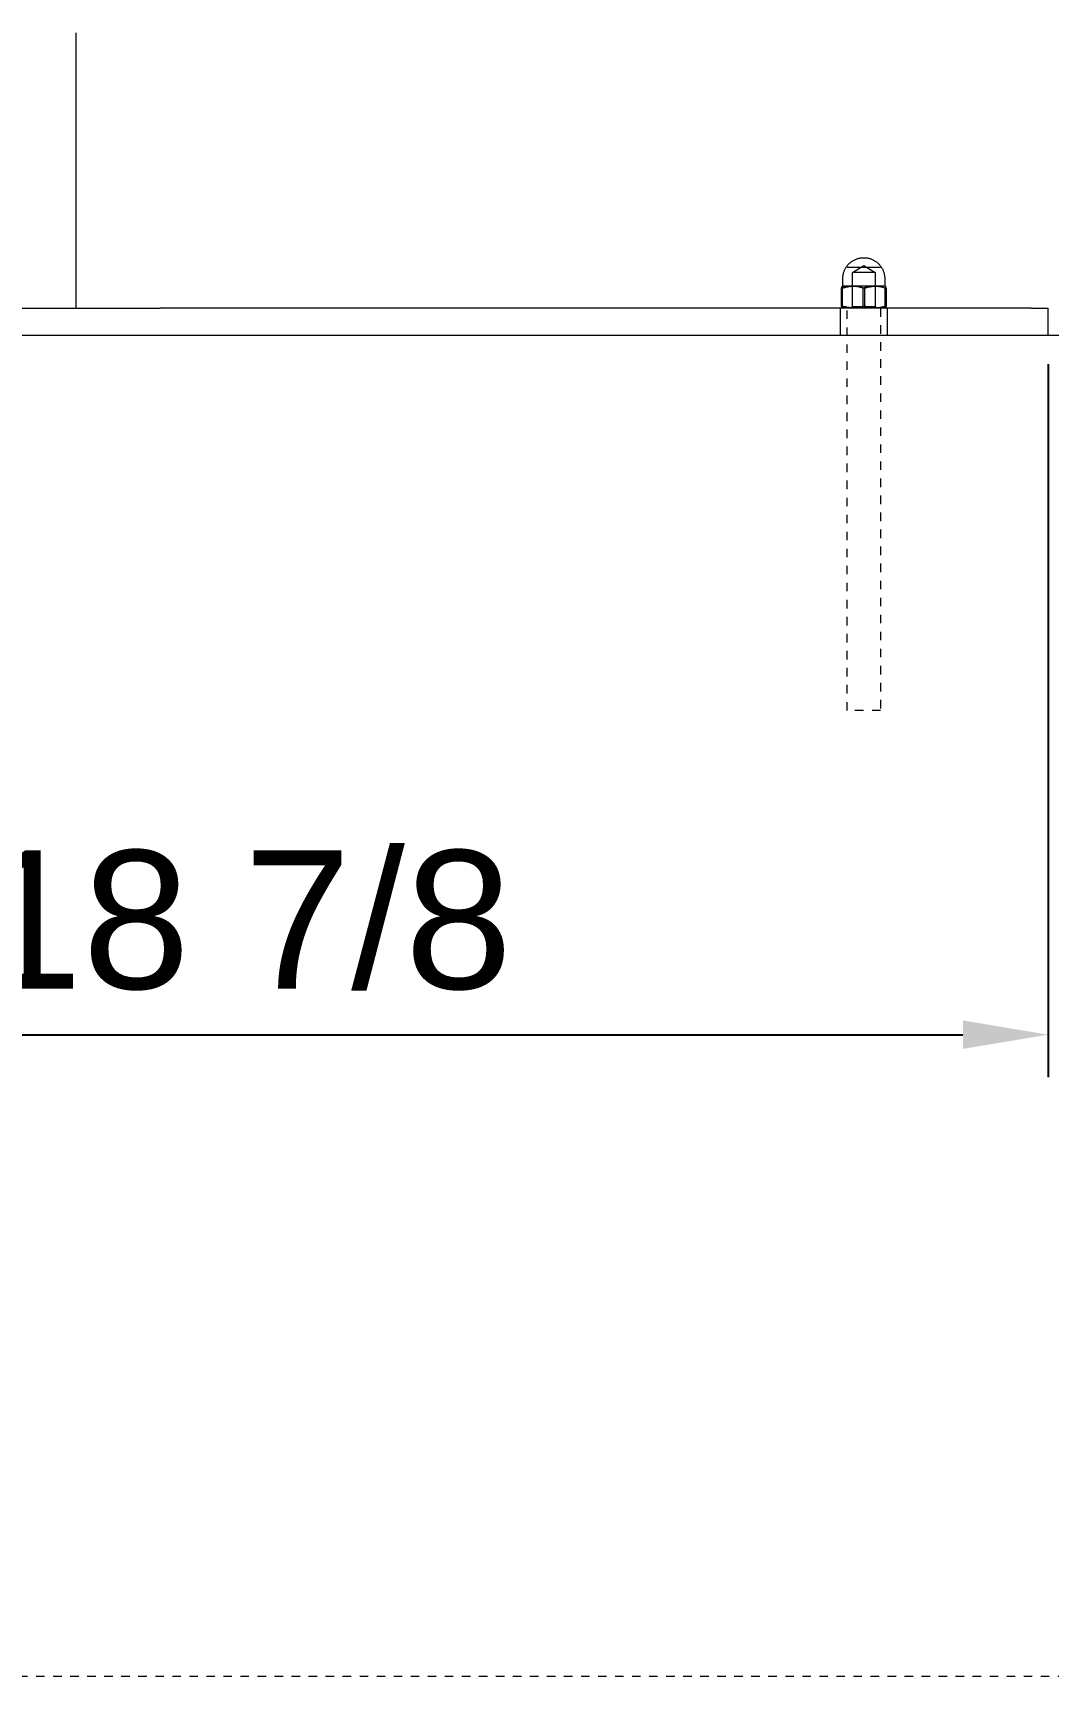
# Model space of a CAD drawing. Header units: inches. Extents: x -4 to 200, y 0 to 129.
# Drawn here: x 109.2 to 121.12, y 71.71 to 91.01 of the extents above; entities that cross this region are included whole.
import ezdxf

# ---------------------------------------------------------------- set-up
doc = ezdxf.new("R2010")
doc.units = ezdxf.units.IN
doc.linetypes.add('HIDDEN', pattern=[1.905, 1.27, -0.635])
for name, color, linetype, lineweight in [('ZANO_R', 7, 'Continuous', 0), ('ZANO_R_przerywana', 250, 'HIDDEN', 0), ('ZANO_W', 1, 'Continuous', 0)]:
    doc.layers.add(name, color=color, linetype=linetype, lineweight=lineweight)
doc.styles.get("Standard").update_dxf_attribs({"font": 'arial.ttf'})
doc.dimstyles.new('amerykanie', dxfattribs={"dimtxt": 50, "dimasz": 50, "dimexe": 0.5, "dimexo": 0.5, "dimgap": 1, "dimtad": 1, "dimdec": 0, "dimzin": 0, "dimlunit": 5, "dimtxsty": 'Standard', "dimcen": 0.09, "dimclrd": 1, "dimclre": 1, "dimclrt": 1, "dimazin": 0, "dimtfac": 1, "dimtdec": 0, "dimtmove": 0, "dimatfit": 3, "dimfxl": 1, "dimtzin": 0, "dimarcsym": 1})

# ---------------------------------------------------------------- blocks, each defined once
blk = doc.blocks.new('*D383')
at = {"layer": 'ZANO_W', "color": 1, "lineweight": -2}
for p, q in [((102.224, 87.121), (102.224, 78.747)), ((121.122, 87.121), (121.122, 78.747)), ((103.224, 79.247), (120.122, 79.247))]:
    blk.add_line(p, q, dxfattribs=at)
at = {"layer": 'ZANO_W', "color": 1}
for points in [[(103.224, 79.414), (103.224, 79.08), (102.224, 79.247)], [(120.122, 79.08), (120.122, 79.414), (121.122, 79.247)]]:
    blk.add_solid(points, dxfattribs=at)
at = {"layer": 'ZANO_W', "color": 1, "insert": (111.673, 80.587), "char_height": 1.625, "attachment_point": 5}
blk.add_mtext('18 7/8', dxfattribs=at)

msp = doc.modelspace()

# ---------------------------------------------------------------- linework, layer by layer
at = {"layer": 'ZANO_R'}
for p, q in [((109.70414, 87.77894), (109.70495, 91.01261)), ((109.70447, 89.09514), (109.70423, 91.01261)), ((118.71964, 88.19271), (118.72205, 88.20076)), ((118.72205, 88.20076), (118.72473, 88.20873)), ((118.72473, 88.20873), (118.72767, 88.2166)), ((118.72767, 88.2166), (118.73089, 88.22436)), ((118.73089, 88.22436), (118.73437, 88.23201)), ((118.73437, 88.23201), (118.73811, 88.23954)), ((118.73811, 88.23954), (118.7421, 88.24693)), ((118.7421, 88.24693), (118.74634, 88.25418)), ((118.74634, 88.25418), (118.75083, 88.26129)), ((118.75083, 88.26129), (118.75556, 88.26824)), ((118.75556, 88.26824), (118.76052, 88.27502)), ((118.75977, 88.26106), (118.75974, 88.26106)), ((118.75974, 88.26106), (118.75974, 88.26106)), ((118.75974, 88.26106), (119.15346, 88.26106)), ((118.76052, 88.27502), (118.76571, 88.28162)), ((118.76571, 88.28162), (118.77113, 88.28805)), ((118.77113, 88.28805), (118.77676, 88.29429)), ((118.77676, 88.29429), (118.7826, 88.30033)), ((118.7826, 88.30033), (118.78864, 88.30617)), ((118.78864, 88.30617), (118.79488, 88.3118)), ((118.79488, 88.3118), (118.80131, 88.31722)), ((118.80131, 88.31722), (118.80791, 88.32241)), ((118.80791, 88.32241), (118.81469, 88.32737)), ((118.81469, 88.32737), (118.82164, 88.3321)), ((118.82164, 88.3321), (118.82875, 88.33659)), ((118.82284, 88.19916), (118.82274, 88.19916)), ((118.82274, 88.19916), (118.82274, 88.19916)), ((118.82274, 87.79932), (118.82274, 88.19916)), ((118.82282, 88.19921), (118.95662, 88.2796)), ((119.09049, 88.19916), (118.82284, 88.19916)), ((118.82875, 88.33659), (118.836, 88.34083)), ((118.836, 88.34083), (118.84339, 88.34482)), ((118.84339, 88.34482), (118.85092, 88.34856)), ((118.85092, 88.34856), (118.85857, 88.35204)), ((118.85857, 88.35204), (118.86633, 88.35526)), ((118.86633, 88.35526), (118.8742, 88.3582)), ((118.8742, 88.3582), (118.88217, 88.36088)), ((118.88217, 88.36088), (118.89022, 88.36329)), ((118.89022, 88.36329), (118.89835, 88.36542)), ((118.89835, 88.36542), (118.90655, 88.36727)), ((118.90655, 88.36727), (118.9148, 88.36884)), ((118.9148, 88.36884), (118.92311, 88.37012)), ((118.92311, 88.37012), (118.93145, 88.37112)), ((118.93145, 88.37112), (118.93982, 88.37184)), ((118.93982, 88.37184), (118.94821, 88.37227)), ((118.94821, 88.37227), (118.95662, 88.37241)), ((118.95662, 88.37241), (118.96502, 88.37227)), ((118.95662, 88.2796), (119.09042, 88.19921)), ((118.96502, 88.37227), (118.97341, 88.37184)), ((118.97341, 88.37184), (118.98178, 88.37112)), ((118.98178, 88.37112), (118.99013, 88.37012)), ((118.99013, 88.37012), (118.99843, 88.36884)), ((118.99843, 88.36884), (119.00669, 88.36727)), ((119.00669, 88.36727), (119.01488, 88.36542)), ((119.01488, 88.36542), (119.02301, 88.36329)), ((119.02301, 88.36329), (119.03106, 88.36088)), ((119.03106, 88.36088), (119.03903, 88.3582)), ((119.03903, 88.3582), (119.0469, 88.35526)), ((119.0469, 88.35526), (119.05466, 88.35204)), ((119.05466, 88.35204), (119.06231, 88.34856)), ((119.06231, 88.34856), (119.06984, 88.34482)), ((119.06984, 88.34482), (119.07723, 88.34083)), ((119.07723, 88.34083), (119.08449, 88.33659)), ((119.08449, 88.33659), (119.09159, 88.3321)), ((119.09049, 88.19916), (119.09049, 87.79932)), ((119.09159, 88.3321), (119.09854, 88.32737)), ((119.09854, 88.32737), (119.10532, 88.32241)), ((119.10532, 88.32241), (119.11193, 88.31722)), ((119.11193, 88.31722), (119.11835, 88.3118)), ((119.11835, 88.3118), (119.12459, 88.30617)), ((119.12459, 88.30617), (119.13063, 88.30033)), ((119.13063, 88.30033), (119.13647, 88.29429)), ((119.13647, 88.29429), (119.1421, 88.28805)), ((119.1421, 88.28805), (119.14752, 88.28162)), ((119.14752, 88.28162), (119.15271, 88.27502)), ((119.15271, 88.27502), (119.15767, 88.26824)), ((119.15767, 88.26824), (119.1624, 88.26129)), ((119.1624, 88.26129), (119.16689, 88.25418)), ((119.16689, 88.25418), (119.17113, 88.24693)), ((119.17113, 88.24693), (119.17512, 88.23954)), ((119.17512, 88.23954), (119.17886, 88.23201)), ((119.17886, 88.23201), (119.18234, 88.22436)), ((119.18234, 88.22436), (119.18556, 88.2166)), ((119.18556, 88.2166), (119.18851, 88.20873)), ((119.18851, 88.20873), (119.19118, 88.20076)), ((119.19118, 88.20076), (119.19359, 88.19271)), ((118.69498, 88.01486), (118.70088, 88.03772)), ((118.70674, 88.0189), (118.69498, 88.01486)), ((118.69498, 87.80463), (118.69498, 88.01486)), ((118.70088, 88.03772), (118.70678, 88.01486)), ((118.8334, 88.03772), (118.70106, 88.03772)), ((118.7061, 88.03777), (118.70626, 88.03778)), ((118.70626, 88.03778), (118.70642, 88.03779)), ((118.70642, 88.03779), (118.70658, 88.03782)), ((118.70658, 88.03782), (118.70674, 88.03784)), ((118.70674, 88.03784), (118.7069, 88.03788)), ((118.71862, 88.02255), (118.70674, 88.0189)), ((118.70678, 88.01486), (118.71945, 88.01901)), ((118.70678, 87.80463), (118.70678, 88.01486)), ((118.7069, 88.03788), (118.70705, 88.03792)), ((118.70705, 88.03792), (118.70721, 88.03796)), ((118.70721, 88.03796), (118.70736, 88.03801)), ((118.70736, 88.03801), (118.70751, 88.03806)), ((118.70751, 88.03806), (118.70766, 88.03812)), ((118.70766, 88.03812), (118.70781, 88.03819)), ((118.70781, 88.03819), (118.70796, 88.03826)), ((118.70796, 88.03826), (118.7081, 88.03834)), ((118.7081, 88.03834), (118.70824, 88.03842)), ((118.70824, 88.03842), (118.70838, 88.0385)), ((118.70838, 88.0385), (118.70851, 88.03859)), ((118.70851, 88.03859), (118.70864, 88.03868)), ((118.70864, 88.03868), (118.70877, 88.03878)), ((118.70877, 88.03878), (118.70889, 88.03889)), ((118.70889, 88.03889), (118.70901, 88.03899)), ((118.70901, 88.03899), (118.70913, 88.0391)), ((118.70913, 88.0391), (118.70924, 88.03922)), ((118.70924, 88.03922), (118.70935, 88.03934)), ((118.70935, 88.03934), (118.70946, 88.03946)), ((118.70946, 88.03946), (118.70956, 88.03959)), ((118.70956, 88.03959), (118.70965, 88.03972)), ((118.70965, 88.03972), (118.70974, 88.03985)), ((118.70974, 88.03985), (118.70983, 88.03999)), ((118.70983, 88.03999), (118.70991, 88.04013)), ((118.70991, 88.04013), (118.70999, 88.04027)), ((118.70999, 88.04027), (118.71006, 88.04041)), ((118.71006, 88.04041), (118.71013, 88.04056)), ((118.71013, 88.04056), (118.71019, 88.04071)), ((118.71019, 88.04071), (118.71025, 88.04086)), ((118.71025, 88.04086), (118.7103, 88.04101)), ((118.7103, 88.04101), (118.71034, 88.04117)), ((118.71034, 88.04117), (118.71038, 88.04132)), ((118.71038, 88.04132), (118.71042, 88.04148)), ((118.71042, 88.04148), (118.71045, 88.04164)), ((118.71045, 88.04164), (118.71047, 88.0418)), ((118.71047, 88.0418), (118.71049, 88.04196)), ((118.71049, 88.04196), (118.71051, 88.04212)), ((118.71051, 88.04228), (118.71052, 88.04244)), ((118.71051, 88.04212), (118.71051, 88.04228)), ((118.71052, 88.12631), (118.71066, 88.13472)), ((118.71052, 88.04244), (118.71052, 88.12631)), ((118.71066, 88.13472), (118.71109, 88.14311)), ((118.71109, 88.14311), (118.71181, 88.15148)), ((118.71181, 88.15148), (118.71281, 88.15982)), ((118.71281, 88.15982), (118.71409, 88.16813)), ((118.71409, 88.16813), (118.71566, 88.17638)), ((118.71566, 88.17638), (118.71751, 88.18458)), ((118.71751, 88.18458), (118.71964, 88.19271)), ((118.73062, 88.02582), (118.71862, 88.02255)), ((118.71945, 88.01901), (118.73225, 88.02276)), ((118.74272, 88.02871), (118.73062, 88.02582)), ((118.73225, 88.02276), (118.74516, 88.02609)), ((118.7549, 88.0312), (118.74272, 88.02871)), ((118.74516, 88.02609), (118.75817, 88.02901)), ((118.76716, 88.03329), (118.7549, 88.0312)), ((118.75817, 88.02901), (118.77127, 88.03152)), ((118.77947, 88.03499), (118.76716, 88.03329)), ((118.77127, 88.03152), (118.78444, 88.03361)), ((118.79184, 88.0363), (118.77947, 88.03499)), ((118.78444, 88.03361), (118.79768, 88.03527)), ((118.80424, 88.0372), (118.79184, 88.0363)), ((118.79768, 88.03527), (118.81095, 88.03651)), ((118.81667, 88.0377), (118.80424, 88.0372)), ((118.81095, 88.03651), (118.82426, 88.03733)), ((118.81636, 88.0377), (118.81194, 88.03762)), ((118.82787, 88.03762), (118.82356, 88.0377)), ((118.82426, 88.03733), (118.8376, 88.03772)), ((118.82925, 88.03762), (118.83261, 88.03768)), ((118.84236, 88.03679), (118.82925, 88.03758)), ((118.8376, 88.03772), (118.85093, 88.03733)), ((119.08967, 88.03772), (118.84101, 88.03772)), ((118.85544, 88.03557), (118.84236, 88.03679)), ((118.84374, 88.03766), (118.84593, 88.03762)), ((118.85093, 88.03733), (118.86424, 88.03651)), ((118.86847, 88.03391), (118.85544, 88.03557)), ((118.86424, 88.03651), (118.87752, 88.03527)), ((118.88144, 88.03181), (118.86847, 88.03391)), ((118.87752, 88.03527), (118.89075, 88.0336)), ((118.89433, 88.02927), (118.88144, 88.03181)), ((118.89075, 88.0336), (118.90392, 88.03152)), ((118.90712, 88.02631), (118.89433, 88.02927)), ((118.90392, 88.03152), (118.91702, 88.02901)), ((118.91981, 88.02291), (118.90712, 88.02631)), ((118.91702, 88.02901), (118.93003, 88.02609)), ((118.93238, 88.0191), (118.91981, 88.02291)), ((118.93003, 88.02609), (118.94294, 88.02276)), ((118.94482, 88.01486), (118.93238, 88.0191)), ((118.94294, 88.02276), (118.95574, 88.01901)), ((118.95826, 88.01923), (118.94482, 88.01486)), ((118.94482, 88.01486), (118.94482, 87.80463)), ((118.95574, 88.01901), (118.96842, 88.01486)), ((118.97184, 88.02315), (118.95826, 88.01923)), ((118.96842, 88.01486), (118.98048, 88.019)), ((118.96842, 87.80463), (118.96842, 88.01486)), ((118.98554, 88.02662), (118.97184, 88.02315)), ((118.98048, 88.019), (118.99268, 88.02275)), ((118.99935, 88.02963), (118.98554, 88.02662)), ((118.99268, 88.02275), (119.00499, 88.02608)), ((119.01326, 88.03217), (118.99935, 88.02963)), ((119.00499, 88.02608), (119.01741, 88.029)), ((119.02724, 88.03425), (119.01326, 88.03217)), ((119.01741, 88.029), (119.02992, 88.03151)), ((119.04128, 88.03586), (119.02724, 88.03425)), ((119.02992, 88.03151), (119.04251, 88.03359)), ((119.05537, 88.037), (119.04128, 88.03586)), ((119.04251, 88.03359), (119.05516, 88.03526)), ((119.05516, 88.03526), (119.06785, 88.0365)), ((119.06949, 88.03766), (119.05537, 88.037)), ((119.06785, 88.0365), (119.08058, 88.03732)), ((119.08058, 88.03732), (119.09334, 88.03772)), ((119.08398, 88.03762), (119.08062, 88.03768)), ((119.09908, 88.0368), (119.08537, 88.03758)), ((119.09334, 88.03772), (119.10609, 88.03732)), ((119.18225, 88.03772), (119.09687, 88.03772)), ((119.11276, 88.03558), (119.09908, 88.0368)), ((119.10609, 88.03732), (119.11882, 88.0365)), ((119.1264, 88.03393), (119.11276, 88.03558)), ((119.11882, 88.0365), (119.13152, 88.03526)), ((119.13997, 88.03183), (119.1264, 88.03393)), ((119.13152, 88.03526), (119.14416, 88.03359)), ((119.15348, 88.0293), (119.13997, 88.03183)), ((119.14416, 88.03359), (119.15675, 88.0315)), ((119.16689, 88.02633), (119.15348, 88.0293)), ((119.15675, 88.0315), (119.16926, 88.029)), ((119.1802, 88.02293), (119.16689, 88.02633)), ((119.16926, 88.029), (119.18168, 88.02608)), ((119.19339, 88.01911), (119.1802, 88.02293)), ((119.18168, 88.02608), (119.19399, 88.02275)), ((119.20536, 88.03772), (119.18225, 88.03772)), ((119.20646, 88.01486), (119.19339, 88.01911)), ((119.19359, 88.19271), (119.19572, 88.18458)), ((119.19399, 88.02275), (119.20619, 88.019)), ((119.19572, 88.18458), (119.19757, 88.17638)), ((119.19757, 88.17638), (119.19914, 88.16813)), ((119.19914, 88.16813), (119.20042, 88.15982)), ((119.20042, 88.15982), (119.20143, 88.15148)), ((119.20143, 88.15148), (119.20214, 88.14311)), ((119.20214, 88.14311), (119.20257, 88.13472)), ((119.20257, 88.13472), (119.20272, 88.12631)), ((119.20272, 88.12631), (119.20272, 88.04244)), ((119.20272, 88.04244), (119.20272, 88.04228)), ((119.20272, 88.04228), (119.20273, 88.04212)), ((119.20273, 88.04212), (119.20274, 88.04196)), ((119.20274, 88.04196), (119.20276, 88.0418)), ((119.20276, 88.0418), (119.20278, 88.04164)), ((119.20278, 88.04164), (119.20281, 88.04148)), ((119.20281, 88.04148), (119.20285, 88.04133)), ((119.20285, 88.04133), (119.20289, 88.04117)), ((119.20289, 88.04117), (119.20293, 88.04101)), ((119.20293, 88.04101), (119.20298, 88.04086)), ((119.20298, 88.04086), (119.20304, 88.04071)), ((119.20304, 88.04071), (119.2031, 88.04056)), ((119.2031, 88.04056), (119.20317, 88.04042)), ((119.20317, 88.04042), (119.20324, 88.04027)), ((119.20324, 88.04027), (119.20332, 88.04013)), ((119.20332, 88.04013), (119.2034, 88.03999)), ((119.2034, 88.03999), (119.20349, 88.03985)), ((119.20349, 88.03985), (119.20358, 88.03972)), ((119.20358, 88.03972), (119.20367, 88.03959)), ((119.20367, 88.03959), (119.20377, 88.03946)), ((119.20377, 88.03946), (119.20388, 88.03934)), ((119.20388, 88.03934), (119.20398, 88.03922)), ((119.20398, 88.03922), (119.2041, 88.03911)), ((119.2041, 88.03911), (119.20421, 88.039)), ((119.20421, 88.039), (119.20433, 88.03889)), ((119.20433, 88.03889), (119.20446, 88.03879)), ((119.20446, 88.03879), (119.20459, 88.03869)), ((119.20459, 88.03869), (119.20472, 88.03859)), ((119.20472, 88.03859), (119.20485, 88.0385)), ((119.20485, 88.0385), (119.20499, 88.03842)), ((119.20499, 88.03842), (119.20513, 88.03834)), ((119.20513, 88.03834), (119.20527, 88.03826)), ((119.20527, 88.03826), (119.20541, 88.03819)), ((119.21092, 88.03772), (119.20536, 88.03772)), ((119.20541, 88.03819), (119.20556, 88.03813)), ((119.20556, 88.03813), (119.20571, 88.03807)), ((119.20571, 88.03807), (119.20586, 88.03801)), ((119.20586, 88.03801), (119.20602, 88.03796)), ((119.20602, 88.03796), (119.20617, 88.03792)), ((119.20617, 88.03792), (119.20633, 88.03788)), ((119.20619, 88.019), (119.21826, 88.01486)), ((119.20629, 88.03786), (119.20687, 88.03775)), ((119.20633, 88.03788), (119.20649, 88.03785)), ((119.21218, 88.0377), (119.20646, 88.01486)), ((119.20646, 87.80463), (119.20646, 88.01486)), ((119.20649, 88.03785), (119.20664, 88.03782)), ((119.20664, 88.03782), (119.2068, 88.0378)), ((119.2068, 88.0378), (119.20696, 88.03778)), ((119.21222, 88.03772), (119.21092, 88.03772)), ((119.2125, 88.03772), (119.21222, 88.03772)), ((119.21255, 88.03772), (119.2125, 88.03772)), ((119.21255, 88.03772), (119.21256, 88.03772)), ((119.21256, 88.03772), (119.21255, 88.03772)), ((119.21256, 88.03772), (119.21256, 88.03772)), ((119.21256, 88.03772), (119.21273, 88.03762)), ((119.21826, 88.01486), (119.21273, 88.03762)), ((119.21826, 88.01486), (119.21826, 87.80463)), ((102.1524, 87.77894), (109.43256, 87.77894)), ((109.43256, 87.77894), (109.61223, 87.77894)), ((109.61223, 87.77894), (109.70537, 87.77894)), ((109.70537, 87.77894), (110.69209, 87.77894)), ((110.69209, 87.77894), (110.6922, 87.77894)), ((110.8627, 87.77894), (110.6922, 87.77894)), ((120.92518, 87.77894), (110.8627, 87.77894)), ((118.68098, 87.77894), (118.68098, 87.46393)), ((118.70088, 87.78177), (118.69498, 87.80463)), ((118.69498, 87.80463), (118.70651, 87.80068)), ((118.70678, 87.80463), (118.70088, 87.78177)), ((118.8188, 87.78177), (118.70088, 87.78177)), ((118.70125, 87.78187), (118.70105, 87.7818)), ((118.70651, 87.80068), (118.71816, 87.79709)), ((118.71945, 87.80048), (118.70678, 87.80463)), ((118.71816, 87.79709), (118.72992, 87.79386)), ((118.73225, 87.79674), (118.71945, 87.80048)), ((118.72992, 87.79386), (118.74177, 87.79101)), ((118.74516, 87.7934), (118.73225, 87.79674)), ((118.74177, 87.79101), (118.75371, 87.78853)), ((118.75817, 87.79048), (118.74516, 87.7934)), ((118.75371, 87.78853), (118.76572, 87.78643)), ((118.77127, 87.78797), (118.75817, 87.79048)), ((118.76572, 87.78643), (118.77779, 87.78471)), ((118.78444, 87.78589), (118.77127, 87.78797)), ((118.77779, 87.78471), (118.7899, 87.78336)), ((118.79768, 87.78422), (118.78444, 87.78589)), ((118.7899, 87.78336), (118.80206, 87.7824)), ((118.81095, 87.78298), (118.79768, 87.78422)), ((118.79911, 87.78278), (118.79912, 87.78278)), ((118.79911, 87.78277), (118.79911, 87.78277)), ((118.79911, 87.78277), (118.79911, 87.78277)), ((118.79911, 87.78277), (118.79911, 87.78277)), ((118.79911, 87.78277), (118.79911, 87.78277)), ((118.79911, 87.78277), (118.79912, 87.78277)), ((118.79911, 87.78177), (118.79911, 87.78277)), ((118.79912, 87.78277), (118.79914, 87.78277)), ((118.79914, 87.78277), (118.79924, 87.78277)), ((118.7992, 87.78283), (118.82274, 87.79932)), ((118.79924, 87.78277), (119.11406, 87.78277)), ((118.80206, 87.7824), (118.81423, 87.78183)), ((118.81076, 87.78281), (118.80431, 87.78336)), ((118.82426, 87.78217), (118.81095, 87.78298)), ((118.81193, 87.78188), (118.81393, 87.78183)), ((118.8126, 87.78267), (118.81229, 87.78269)), ((118.82853, 87.78177), (118.8188, 87.78177)), ((118.82274, 87.79932), (118.82274, 87.79932)), ((118.82274, 87.79932), (118.82274, 87.79932)), ((118.82274, 87.79932), (118.82274, 87.79932)), ((118.82274, 87.79932), (118.82274, 87.79932)), ((118.82274, 87.79932), (118.82274, 87.79932)), ((118.82274, 87.79932), (118.82276, 87.79932)), ((118.82276, 87.79932), (118.82284, 87.79932)), ((118.82284, 87.79932), (119.09049, 87.79932)), ((118.82383, 87.7818), (118.82786, 87.78187)), ((118.8376, 87.78177), (118.82426, 87.78217)), ((118.83319, 87.78177), (118.82853, 87.78177)), ((118.82926, 87.78191), (118.84237, 87.7827)), ((118.83295, 87.78181), (118.82926, 87.78187)), ((118.85093, 87.78217), (118.8376, 87.78177)), ((118.84237, 87.7827), (118.85545, 87.78392)), ((119.08966, 87.78177), (118.84393, 87.78177)), ((118.86424, 87.78298), (118.85093, 87.78217)), ((118.85545, 87.78392), (118.86848, 87.78559)), ((118.87752, 87.78422), (118.86424, 87.78298)), ((118.86848, 87.78559), (118.88144, 87.78769)), ((118.89075, 87.78589), (118.87752, 87.78422)), ((118.88144, 87.78769), (118.89433, 87.79022)), ((118.90392, 87.78797), (118.89075, 87.78589)), ((118.89433, 87.79022), (118.90713, 87.79319)), ((118.91702, 87.79048), (118.90392, 87.78797)), ((118.90713, 87.79319), (118.91982, 87.79658)), ((118.93003, 87.7934), (118.91702, 87.79048)), ((118.91982, 87.79658), (118.93238, 87.8004)), ((118.94294, 87.79674), (118.93003, 87.7934)), ((118.93238, 87.8004), (118.94482, 87.80463)), ((118.95574, 87.80048), (118.94294, 87.79674)), ((118.94482, 87.80463), (118.95826, 87.80026)), ((118.96842, 87.80463), (118.95574, 87.80048)), ((118.95826, 87.80026), (118.97185, 87.79634)), ((118.98048, 87.80049), (118.96842, 87.80463)), ((118.97185, 87.79634), (118.98556, 87.79287)), ((118.99268, 87.79675), (118.98048, 87.80049)), ((118.98556, 87.79287), (118.99938, 87.78986)), ((119.00499, 87.79341), (118.99268, 87.79675)), ((118.99938, 87.78986), (119.01329, 87.78732)), ((119.01741, 87.79049), (119.00499, 87.79341)), ((119.01329, 87.78732), (119.02727, 87.78524)), ((119.02992, 87.78799), (119.01741, 87.79049)), ((119.02727, 87.78524), (119.04132, 87.78363)), ((119.04251, 87.7859), (119.02992, 87.78799)), ((119.04132, 87.78363), (119.05542, 87.78249)), ((119.05516, 87.78423), (119.04251, 87.7859)), ((119.06785, 87.78299), (119.05516, 87.78423)), ((119.05542, 87.78249), (119.06954, 87.78183)), ((119.06729, 87.78188), (119.0693, 87.78183)), ((119.08058, 87.78217), (119.06785, 87.78299)), ((119.08028, 87.78181), (119.08397, 87.78187)), ((119.09334, 87.78177), (119.08058, 87.78217)), ((119.08538, 87.78191), (119.09316, 87.78222)), ((119.0894, 87.7818), (119.08538, 87.78187)), ((119.09049, 87.79932), (119.11408, 87.7828)), ((119.09316, 87.78222), (119.10094, 87.78269)), ((119.10609, 87.78217), (119.09334, 87.78177)), ((119.17863, 87.78177), (119.0993, 87.78177)), ((119.10247, 87.78281), (119.11761, 87.78439)), ((119.11882, 87.78299), (119.10609, 87.78217)), ((119.11412, 87.78277), (119.11412, 87.78177)), ((119.11761, 87.78439), (119.13267, 87.78649)), ((119.13152, 87.78423), (119.11882, 87.78299)), ((119.14416, 87.7859), (119.13152, 87.78423)), ((119.13267, 87.78649), (119.14766, 87.7891)), ((119.15675, 87.78799), (119.14416, 87.7859)), ((119.14766, 87.7891), (119.16255, 87.79223)), ((119.16926, 87.79049), (119.15675, 87.78799)), ((119.16255, 87.79223), (119.17733, 87.79586)), ((119.18168, 87.79341), (119.16926, 87.79049)), ((119.17733, 87.79586), (119.19197, 87.8)), ((119.17863, 87.78177), (119.19532, 87.78177)), ((119.19399, 87.79675), (119.18168, 87.79341)), ((119.19197, 87.8), (119.20646, 87.80463)), ((119.20619, 87.80049), (119.19399, 87.79675)), ((119.2086, 87.78177), (119.19532, 87.78177)), ((119.21826, 87.80463), (119.20619, 87.80049)), ((119.21218, 87.7818), (119.20646, 87.80463)), ((119.21171, 87.78177), (119.2086, 87.78177)), ((119.2124, 87.78177), (119.21171, 87.78177)), ((119.21254, 87.78177), (119.2124, 87.78177)), ((119.21254, 87.78177), (119.21256, 87.78177)), ((119.21256, 87.78177), (119.21254, 87.78177)), ((119.21273, 87.78187), (119.21256, 87.78177)), ((119.21256, 87.78177), (119.21256, 87.78177)), ((119.21256, 87.78177), (119.21256, 87.78177)), ((119.21256, 87.78177), (119.21256, 87.78177)), ((119.21826, 87.80463), (119.21273, 87.78187)), ((119.23225, 87.77894), (119.23225, 87.46393)), ((120.92518, 87.77894), (121.12206, 87.77894)), ((121.12206, 87.46393), (121.12206, 87.77894)), ((10.15462, 87.46393), (133.75108, 87.46393)), ((99.83553, 87.46393), (123.46112, 87.46393))]:
    msp.add_line(p, q, dxfattribs=at)
at = {"layer": 'ZANO_R_przerywana', "ltscale": 0.05}
for p, q in [((118.75974, 83.05382), (118.75974, 87.77894)), ((119.1535, 87.77894), (119.1535, 83.05382)), ((119.15349, 83.05382), (118.75974, 83.05382)), ((99.83553, 71.71353), (123.46112, 71.71353))]:
    msp.add_line(p, q, dxfattribs=at)

# ---------------------------------------------------------------- dimensions: what is measured, and where the dimension line sits
at = {"layer": 'ZANO_W'}
dim = msp.add_linear_dim(base=(121.12206, 79.24684), p1=(102.22447, 87.62144), p2=(121.12206, 87.62144), dimstyle='amerykanie', override={"dimtxt": 1.625, "dimasz": 1, "dimgap": 0.5, "dimdec": 4, "dimaunit": 1, "dimadec": 1, "dimtdec": 4, "dimtmove": 1, "dimfrac": 2}, dxfattribs=at)
dim.commit()
dim.dimension.update_dxf_attribs({"geometry": '*D383', "text_midpoint": (111.67327, 80.58705)})

doc.saveas('drawing.dxf')
